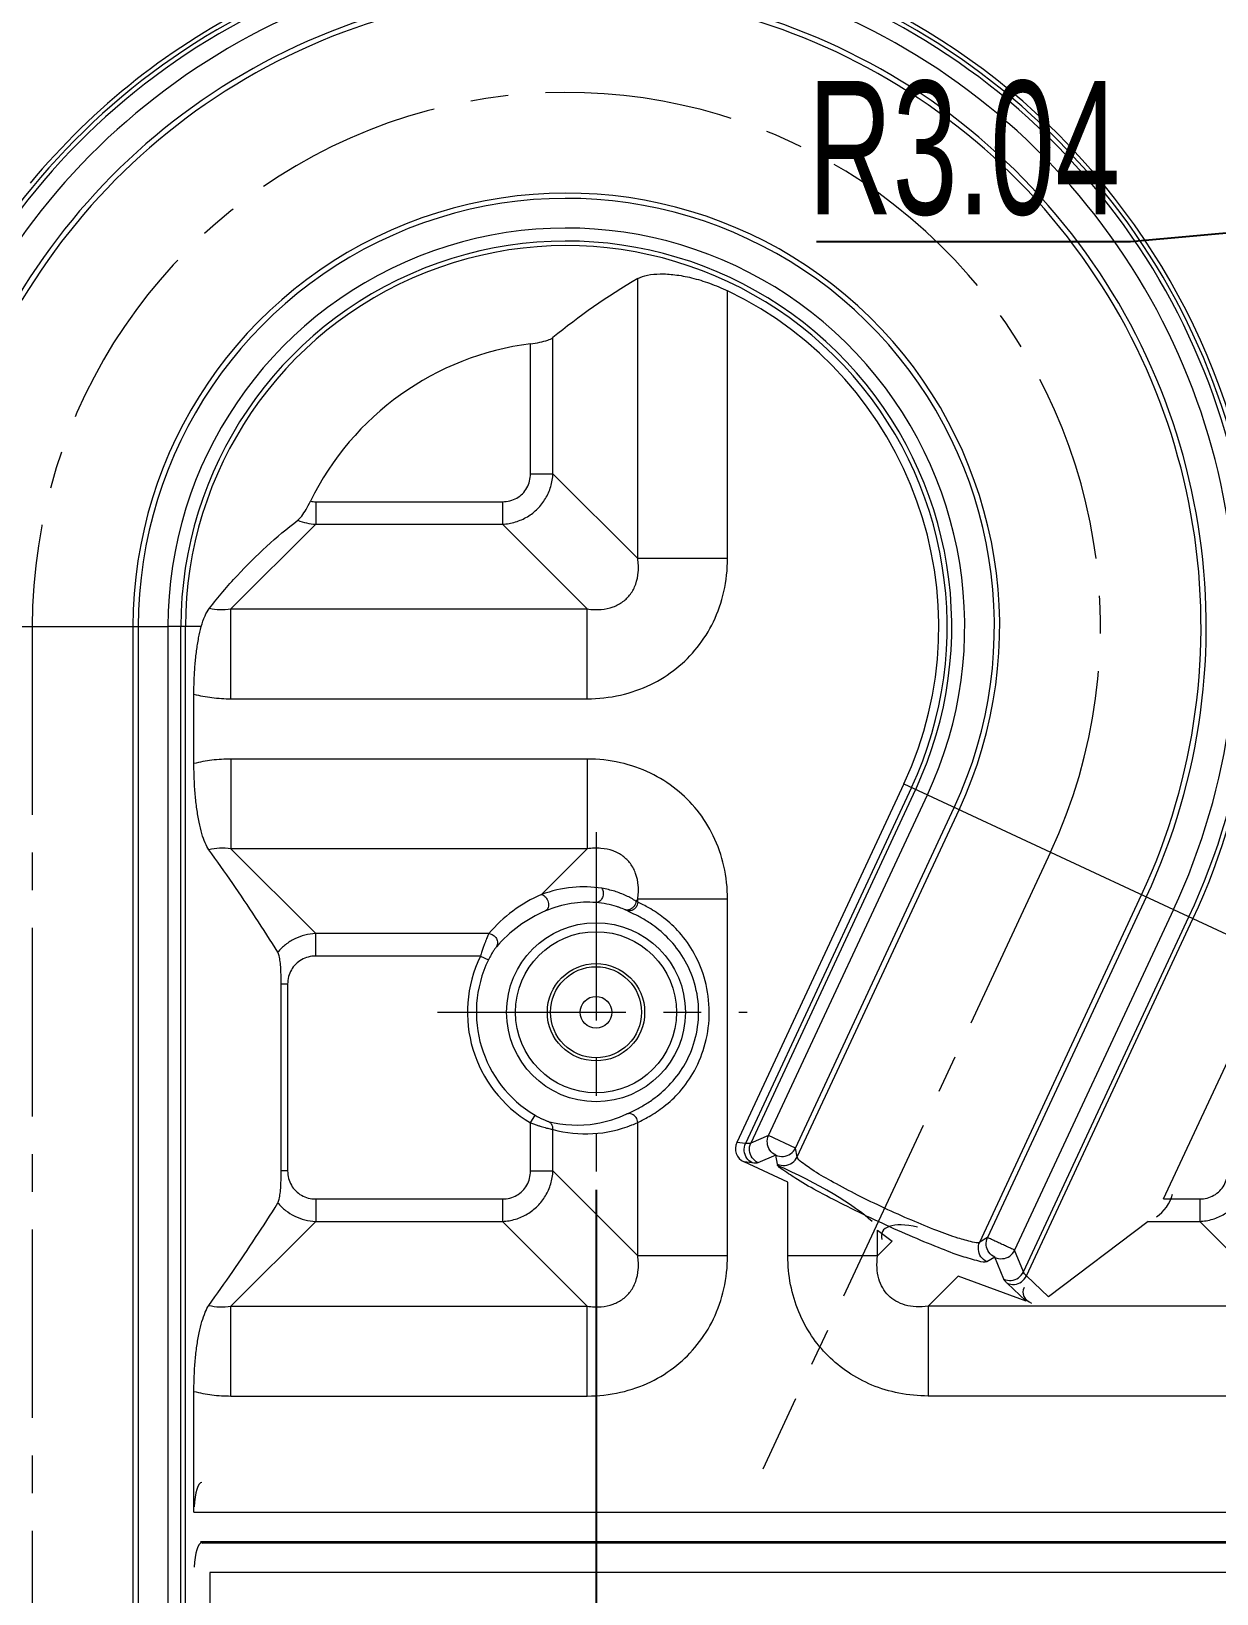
# Model space of a CAD drawing. Header units: millimetres. Extents: x 5536 to 6151, y 463 to 893.
# Drawn here: x 5685.6 to 5725.6, y 644.9 to 697.5 of the extents above; entities that cross this region are included whole.
import ezdxf

# ---------------------------------------------------------------- set-up
doc = ezdxf.new("R2010")
doc.units = ezdxf.units.MM
doc.header["$LTSCALE"] = 0.2
doc.linetypes.add('CENTER', pattern=[50.8, 31.75, -6.35, 6.35, -6.35])
doc.layers.get('0').update_dxf_attribs({"lineweight": 18})
doc.layers.add('poumianxian', color=2, linetype='Continuous', lineweight=18)
doc.layers.add('图层1', color=1, linetype='CENTER', lineweight=18)
doc.styles.add('標準', font='', dxfattribs={"width": 0.667})
doc.styles.get('標準').set_extended_font_data('pmingliu')
doc.dimstyles.new('11111111111', dxfattribs={"dimtxt": 4.5, "dimasz": 4.5, "dimexe": 1.25, "dimexo": 0.625, "dimtad": 1, "dimtoh": 1, "dimdsep": 46, "dimtxsty": '標準', "dimblk": '_CAXARROW', "dimcen": 0, "dimdle": 9, "dimclrd": 6, "dimclre": 6, "dimclrt": 2, "dimadec": 0, "dimazin": 0, "dimtfac": 0.707107, "dimtofl": 0, "dimtmove": 2, "dimatfit": 3, "dimfxl": 0, "dimfrac": 2, "dimtolj": 1, "dimarcsym": 0})
doc.dimstyles.new('222222', dxfattribs={"dimtxt": 4.5, "dimasz": 4.5, "dimexe": 1.25, "dimexo": 0.625, "dimtad": 1, "dimdsep": 46, "dimtxsty": '標準', "dimblk": '_CAXARROW', "dimcen": 0, "dimdle": 9, "dimclrd": 6, "dimclre": 6, "dimclrt": 2, "dimadec": 0, "dimazin": 0, "dimtfac": 0.707107, "dimtofl": 0, "dimtmove": 2, "dimatfit": 3, "dimfxl": 0, "dimfrac": 2, "dimtolj": 1, "dimarcsym": 0})
doc.dimstyles.new('ISO-25', dxfattribs={"dimtxt": 2.5, "dimasz": 2.5, "dimexe": 1.25, "dimexo": 0.625, "dimtad": 1, "dimdsep": 46, "dimtxsty": 'Standard', "dimblk": '_CAXARROW', "dimcen": 0, "dimdle": 5, "dimclrd": 4, "dimclre": 4, "dimclrt": 3, "dimadec": 0, "dimazin": 0, "dimtfac": 0.707107, "dimtofl": 0, "dimtmove": 2, "dimatfit": 3, "dimfxl": 0, "dimfrac": 2, "dimarcsym": 0})

# ---------------------------------------------------------------- blocks, each defined once
blk = doc.blocks.new('*X4')
at = {"layer": 'poumianxian'}
blk.add_hatch(color=6, dxfattribs=at).paths.add_polyline_path([(5815.182, 723.919), (5816.22, 722.836), (5812.452, 720.263)], flags=0)
at = {"layer": 'poumianxian', "color": 6, "lineweight": -2}
blk.add_line((5838.466, 745.204), (5815.701, 723.377), dxfattribs=at)
at = {"layer": 'poumianxian', "insert": (5828.219, 739.866), "char_height": 4.5, "width": 64.97647, "attachment_point": 5, "rotation": 43.7937, "style": '標準'}
blk.add_mtext('\\T1.004;%%C201.68%%P0.5', dxfattribs=at)
blk = doc.blocks.new('_CAXARROW')
blk.add_hatch(color=0).paths.add_polyline_path([(0, 0), (-1, 0.125), (-1, -0.125)], flags=0)
blk = doc.blocks.new('*X14')
at = {"layer": 'poumianxian'}
blk.add_hatch(color=6, dxfattribs=at).paths.add_polyline_path([(5732.083, 692.063), (5732.219, 690.569), (5736.633, 691.725)], flags=0)
at = {"layer": 'poumianxian', "color": 6, "lineweight": -2}
for p, q in [((5722.68, 690.451), (5732.151, 691.316)), ((5712.095, 690.451), (5722.68, 690.451))]:
    blk.add_line(p, q, dxfattribs=at)
at = {"layer": 'poumianxian', "color": 2, "insert": (5717.075, 693.581), "char_height": 4.5, "width": 29.87693, "attachment_point": 5, "style": '標準'}
blk.add_mtext('\\T1.004;R3.04', dxfattribs=at)
blk = doc.blocks.new('*X15')
at = {"layer": 'poumianxian'}
for points in [[(5623.453, 727.501), (5624.953, 727.501), (5624.203, 732.001)], [(5623.453, 648.974), (5624.953, 648.974), (5624.203, 644.474)]]:
    blk.add_hatch(color=6, dxfattribs=at).paths.add_polyline_path(points, flags=0)
at = {"layer": 'poumianxian', "color": 6, "lineweight": -2}
for p, q in [((5705.44, 732.001), (5622.953, 732.001)), ((5624.203, 727.501), (5624.203, 648.974)), ((5687.634, 644.474), (5622.953, 644.474))]:
    blk.add_line(p, q, dxfattribs=at)
at = {"layer": 'poumianxian', "color": 2, "insert": (5620.965, 684.808), "char_height": 4.5, "width": 49.28163, "attachment_point": 5, "rotation": 90, "style": '標準'}
blk.add_mtext('\\T1.004;87.53%%P0.3', dxfattribs=at)
blk = doc.blocks.new('*X18')
at = {"layer": 'poumianxian'}
for points in [[(5633.571, 723.996), (5635.071, 723.996), (5634.321, 728.496)], [(5633.571, 648.974), (5635.071, 648.974), (5634.321, 644.474)]]:
    blk.add_hatch(color=6, dxfattribs=at).paths.add_polyline_path(points, flags=0)
at = {"layer": 'poumianxian', "color": 6, "lineweight": -2}
for p, q in [((5709.031, 728.496), (5633.071, 728.496)), ((5634.321, 723.996), (5634.321, 648.974)), ((5693.458, 644.474), (5633.071, 644.474))]:
    blk.add_line(p, q, dxfattribs=at)
at = {"layer": 'poumianxian', "color": 2, "insert": (5631.191, 685.597), "char_height": 4.5, "width": 27.30164, "attachment_point": 5, "rotation": 90, "style": '標準'}
blk.add_mtext('\\T1.004;84.02', dxfattribs=at)
blk = doc.blocks.new('*X70')
at = {"layer": 'poumianxian'}
for points in [[(5709.161, 514.546), (5709.161, 513.046), (5704.661, 513.796)], [(5770.161, 514.546), (5770.161, 513.046), (5774.661, 513.796)]]:
    blk.add_hatch(color=6, dxfattribs=at).paths.add_polyline_path(points, flags=0)
at = {"layer": 'poumianxian', "color": 6, "lineweight": -2}
for p, q in [((5704.661, 658.486), (5704.661, 512.546)), ((5774.661, 658.486), (5774.661, 512.546)), ((5709.161, 513.796), (5770.161, 513.796))]:
    blk.add_line(p, q, dxfattribs=at)
at = {"layer": 'poumianxian', "color": 2, "insert": (5739.661, 517.034), "char_height": 4.5, "width": 34.019, "attachment_point": 5, "style": '標準'}
blk.add_mtext('\\T1.004;70%%P0.3', dxfattribs=at)
blk = doc.blocks.new('*X78')
at = {"layer": 'poumianxian'}
blk.add_hatch(color=6, dxfattribs=at).paths.add_polyline_path([(5827.51, 710.522), (5828.348, 709.277), (5824.196, 707.386)], flags=0)
at = {"layer": 'poumianxian', "color": 6, "lineweight": -2}
blk.add_line((5850.063, 724.801), (5827.929, 709.899), dxfattribs=at)
at = {"layer": 'poumianxian', "color": 2, "insert": (5839.054, 721.293), "char_height": 4.5, "width": 64.97647, "attachment_point": 5, "rotation": 33.95, "style": '標準'}
blk.add_mtext('\\T1.004;%%C203.82%%P0.5', dxfattribs=at)

msp = doc.modelspace()

# ---------------------------------------------------------------- linework, layer by layer
for p, q in [((5706.069, 679.768), (5706.069, 689.203)), ((5709.094, 679.768), (5709.094, 688.788)), ((5702.454, 682.626), (5702.454, 687.002)), ((5703.21, 682.626), (5703.21, 687.212)), ((5702.454, 682.626), (5703.21, 682.626)), ((5703.21, 682.626), (5706.069, 679.768)), ((5695.213, 681.681), (5695.213, 680.924)), ((5695.213, 681.681), (5701.508, 681.681)), ((5701.508, 681.681), (5701.508, 680.924)), ((5695.213, 680.924), (5692.355, 678.066)), ((5695.213, 680.924), (5701.508, 680.924)), ((5701.508, 680.924), (5704.367, 678.066)), ((5709.094, 679.768), (5706.069, 679.768)), ((5692.355, 675.04), (5692.355, 678.066)), ((5692.355, 678.066), (5704.367, 678.066)), ((5704.367, 675.04), (5704.367, 678.066)), ((5681.083, 677.474), (5690.232, 677.474)), ((5689.054, 677.474), (5689.054, 633.474)), ((5689.231, 677.474), (5689.231, 633.474)), ((5690.232, 677.474), (5690.232, 633.474)), ((5691.356, 677.474), (5690.232, 677.474)), ((5690.669, 633.474), (5690.669, 677.474)), ((5690.824, 633.474), (5690.824, 677.474)), ((5691.109, 672.853), (5691.109, 675.195)), ((5692.355, 675.04), (5704.367, 675.04)), ((5692.355, 673.007), (5692.355, 669.982)), ((5704.367, 673.007), (5692.355, 673.007)), ((5704.367, 673.007), (5704.367, 669.982)), ((5715.036, 672.169), (5709.403, 660.088)), ((5715.295, 672.049), (5709.701, 660.052)), ((5715.435, 671.983), (5709.878, 660.065)), ((5715.036, 672.169), (5715.831, 671.798)), ((5710.479, 660.321), (5715.831, 671.798)), ((5715.831, 671.798), (5724.123, 667.932)), ((5711.386, 659.898), (5716.738, 671.376)), ((5711.442, 659.598), (5716.899, 671.301)), ((5695.213, 667.123), (5692.355, 669.982)), ((5704.367, 669.982), (5692.355, 669.982)), ((5702.825, 668.44), (5704.367, 669.982)), ((5717.593, 656.729), (5723.05, 668.432)), ((5723.21, 668.358), (5717.858, 656.88)), ((5705.805, 667.85), (5705.698, 667.901)), ((5706.005, 668.216), (5706.069, 668.28)), ((5706.069, 668.187), (5706.069, 668.28)), ((5709.094, 668.28), (5706.069, 668.28)), ((5709.094, 656.268), (5709.094, 668.28)), ((5724.123, 667.932), (5718.771, 656.454)), ((5724.123, 667.932), (5727.1, 666.544)), ((5719.067, 655.722), (5724.646, 667.688)), ((5719.168, 655.587), (5724.781, 667.625)), ((5695.213, 666.367), (5695.213, 667.123)), ((5701.052, 667.123), (5695.213, 667.123)), ((5700.763, 666.367), (5695.213, 666.367)), ((5700.763, 666.367), (5701.033, 666.236)), ((5694.048, 659.126), (5694.048, 665.421)), ((5694.268, 665.421), (5694.048, 665.421)), ((5694.268, 665.421), (5694.268, 659.126)), ((5723.789, 658.181), (5725.954, 662.823)), ((5702.454, 660.745), (5702.606, 661.003)), ((5705.698, 661.047), (5705.809, 661.1)), ((5702.454, 659.126), (5702.454, 660.745)), ((5703.21, 659.126), (5703.21, 660.522)), ((5706.069, 656.268), (5706.069, 660.76)), ((5709.701, 660.052), (5709.403, 660.088)), ((5710.479, 660.321), (5709.878, 660.065)), ((5711.386, 659.898), (5710.479, 660.321)), ((5711.442, 659.598), (5711.386, 659.898)), ((5711.127, 658.743), (5709.654, 659.43)), ((5709.928, 659.396), (5709.654, 659.43)), ((5710.723, 659.66), (5710.119, 659.403)), ((5710.779, 659.357), (5710.723, 659.66)), ((5694.268, 659.126), (5694.048, 659.126)), ((5702.454, 659.126), (5703.21, 659.126)), ((5703.21, 659.126), (5706.069, 656.268)), ((5711.127, 656.268), (5711.127, 658.743)), ((5695.213, 658.181), (5695.213, 657.424)), ((5695.213, 658.181), (5701.508, 658.181)), ((5701.508, 658.181), (5701.508, 657.424)), ((5723.789, 658.181), (5725.008, 658.181)), ((5725.008, 658.181), (5725.008, 657.424)), ((5695.213, 657.424), (5692.355, 654.566)), ((5695.213, 657.424), (5701.508, 657.424)), ((5701.508, 657.424), (5704.367, 654.566)), ((5723.276, 657.424), (5719.915, 654.888)), ((5723.276, 657.424), (5725.008, 657.424)), ((5725.008, 657.424), (5727.867, 654.566)), ((5714.153, 656.268), (5714.153, 657.124)), ((5714.153, 657.124), (5714.643, 656.758)), ((5714.643, 656.758), (5714.153, 656.268)), ((5717.858, 656.88), (5717.593, 656.729)), ((5709.094, 656.268), (5706.069, 656.268)), ((5714.153, 656.268), (5711.127, 656.268)), ((5718.105, 656.218), (5717.834, 656.067)), ((5718.405, 655.481), (5718.105, 656.218)), ((5719.067, 655.722), (5718.771, 656.454)), ((5716.865, 655.576), (5715.855, 654.566)), ((5719.161, 654.74), (5716.865, 655.576)), ((5719.161, 654.74), (5718.519, 655.34)), ((5719.915, 654.888), (5719.168, 655.587)), ((5692.355, 651.54), (5692.355, 654.566)), ((5692.355, 654.566), (5704.367, 654.566)), ((5704.367, 651.54), (5704.367, 654.566)), ((5715.855, 654.566), (5715.855, 651.54)), ((5727.867, 654.566), (5715.855, 654.566)), ((5691.109, 647.626), (5691.109, 651.695)), ((5692.355, 651.54), (5704.367, 651.54)), ((5727.867, 651.54), (5715.855, 651.54)), ((5691.109, 647.626), (5737.493, 647.626)), ((5691.33, 646.641), (5691.423, 646.58)), ((5691.33, 646.641), (5736.508, 646.641)), ((5736.569, 646.58), (5691.423, 646.58)), ((5691.645, 645.595), (5691.645, 643.352)), ((5736.569, 645.595), (5691.645, 645.595))]:
    msp.add_line(p, q)
for radius in [3.015, 2.715, 1.64, 1.534, 0.534]:
    msp.add_circle((5704.661, 664.474), radius)
for centre, radius, start, end in [((5739.661, 650.474), 101.908, 118.44247, 254.63694), ((5739.661, 650.474), 101.608, 118.44247, 254.63694), ((5739.661, 650.474), 100.842, 118.67849, 254.51733), ((5739.661, 650.474), 100.543, 118.67849, 254.51733), ((5739.661, 644.474), 84.082, 92.17418, 177.24672), ((5739.661, 644.474), 83.097, 92.17418, 177.24672), ((5739.661, 644.474), 86.384, 118.2092, 178.86897), ((5739.661, 644.474), 85.399, 117.35279, 178.86905), ((5703.661, 677.474), 23.304, 335, 180), ((5703.661, 677.474), 23.155, 335, 180), ((5703.661, 677.474), 23.448, 349.0194, 78.7712), ((5703.661, 677.474), 22.578, 335, 180), ((5703.661, 677.474), 21.57, 335, 180), ((5703.661, 677.474), 21.393, 335, 180), ((5703.661, 677.474), 23.448, 116.0489, 140.3969), ((5703.661, 677.474), 14.607, 335, 180), ((5703.661, 677.474), 14.429, 335, 180), ((5703.661, 677.474), 13.429, 335, 180), ((5703.661, 677.474), 12.992, 335, 180), ((5703.661, 677.474), 12.837, 335, 180), ((5703.661, 677.474), 12.552, 335, 64.3483), ((5703.661, 677.474), 9.604, 97.2204, 153.9166), ((5695.213, 682.707), 1.026, 259.9657, 270.0032), ((5695.292, 682.718), 1.796, 247.748, 267.4808), ((5704.683, 664.086), 4.734, 113.1118, 140.0951), ((5704.683, 663.797), 4.439, 112.8513, 139.5907), ((5704.623, 665.69), 2.458, 65.5714, 70.2102), ((5704.026, 664.385), 3.893, 64.5611, 65.5121), ((5704.545, 664.899), 3.624, 65.1403, 66.2458), ((5704.073, 663.888), 4.319, 57.4404, 60.0785), ((5704.661, 664.474), 4.333, 154.0933, 239.3765), ((5704.661, 664.474), 4.033, 154.0959, 239.3765), ((5704.032, 664.551), 3.88, 279.3271, 295.4332), ((5704.03, 664.562), 3.892, 255.3711, 279.333), ((5704.315, 664.561), 4.186, 254.7517, 291.8338), ((5704.325, 664.535), 4.159, 291.8367, 294.7941)]:
    msp.add_arc(centre, radius, start, end)
for centre, major_axis, ratio, start_param, end_param in [((5723.586, 677.474), (25.605, 0), 0.62804, 2.324218, 2.491096), ((5709.877, 659.88), (-0.516, 0.063), 0.962495, 5.978692, 7.526929), ((5711.127, 658.434), (-3.134, 1.524), 0.18617, 3.677338, 4.916521), ((5723.552, 658.181), (0.442, 0.676), 0.530679, 4.038266, 5.27745), ((5715.923, 656.336), (-1.619, 0.725), 0.398866, 5.149814, 6.614416), ((5719.539, 655.034), (0.487, -0.037), 0.817313, 2.811066, 4.359303), ((5691.377, 647.626), (0, 1), 0.267949, 0, 1.396263), ((5691.377, 645.595), (0, -1), 0.267949, 3.141593, 4.537856)]:
    msp.add_ellipse(centre, major_axis=major_axis, ratio=ratio, start_param=start_param, end_param=end_param)
for points, knots in [([(5706.069, 689.203), (5706.169, 689.261), (5706.421, 689.336), (5706.843, 689.37), (5707.343, 689.338), (5707.904, 689.233), (5708.501, 689.051), (5708.898, 688.883), (5709.094, 688.788)], [0, 0, 0, 0, 9518.274993, 21110.942629, 34684.275821, 50443.594976, 67861.625931, 85753.083643, 85753.083643, 85753.083643, 85753.083643]), ([(5702.454, 687.002), (5702.56, 687.015), (5702.758, 687.047), (5703.012, 687.112), (5703.161, 687.172), (5703.21, 687.212)], [0, 0, 0, 0, 19174.975236, 35656.968261, 46990.106042, 46990.106042, 46990.106042, 46990.106042]), ([(5701.508, 681.681), (5701.593, 681.681), (5701.761, 681.701), (5701.993, 681.795), (5702.19, 681.944), (5702.34, 682.141), (5702.433, 682.374), (5702.454, 682.542), (5702.454, 682.626)], [0, 0, 0, 0, 14659.719343, 28877.905544, 42855.890484, 56848.756329, 71082.451094, 85723.855287, 85723.855287, 85723.855287, 85723.855287]), ([(5701.508, 680.924), (5701.656, 680.931), (5701.95, 680.981), (5702.356, 681.16), (5702.704, 681.431), (5702.975, 681.779), (5703.154, 682.185), (5703.203, 682.479), (5703.21, 682.626)], [0, 0, 0, 0, 14440.359655, 28705.700254, 42872.420909, 57037.230096, 71301.636735, 85730.508797, 85730.508797, 85730.508797, 85730.508797]), ([(5694.612, 681.056), (5694.663, 681.095), (5694.761, 681.215), (5694.898, 681.431), (5694.989, 681.603), (5695.035, 681.697)], [0, 0, 0, 0, 11587.984431, 27869.646687, 46939.212166, 46939.212166, 46939.212166, 46939.212166]), ([(5691.634, 678.091), (5691.93, 678.468), (5692.542, 679.192), (5693.538, 680.184), (5694.249, 680.778), (5694.612, 681.056)], [0, 0, 0, 0, 16015.785245, 31629.032746, 46922.148125, 46922.148125, 46922.148125, 46922.148125]), ([(5704.367, 675.04), (5704.742, 675.04), (5705.48, 675.12), (5706.506, 675.476), (5707.387, 676.031), (5708.109, 676.754), (5708.661, 677.635), (5709.015, 678.658), (5709.094, 679.393), (5709.094, 679.768)], [0, 0, 0, 0, 15010.155307, 29374.316561, 43018.423473, 56284.502777, 69889.203294, 84217.310754, 99171.613568, 99171.613568, 99171.613568, 99171.613568]), ([(5704.367, 678.066), (5704.52, 678.043), (5704.816, 678.03), (5705.231, 678.114), (5705.576, 678.295), (5705.841, 678.561), (5706.021, 678.905), (5706.105, 679.32), (5706.091, 679.615), (5706.069, 679.768)], [0, 0, 0, 0, 16043.889174, 30437.742638, 43433.046964, 55821.147923, 68779.164821, 83144.485245, 99143.435907, 99143.435907, 99143.435907, 99143.435907]), ([(5691.356, 677.474), (5691.39, 677.596), (5691.462, 677.812), (5691.573, 678.013), (5691.634, 678.091)], [0, 0, 0, 0, 18836.82825, 33605.312423, 33605.312423, 33605.312423, 33605.312423]), ([(5691.634, 678.091), (5691.746, 678.063), (5691.988, 678.032), (5692.23, 678.048), (5692.355, 678.066)], [0, 0, 0, 0, 16065.58899, 33607.613403, 33607.613403, 33607.613403, 33607.613403]), ([(5691.109, 675.195), (5691.109, 675.363), (5691.115, 675.695), (5691.145, 676.183), (5691.194, 676.647), (5691.261, 677.076), (5691.322, 677.347), (5691.356, 677.474)], [0, 0, 0, 0, 15981.861992, 31615.947723, 46533.567209, 60413.42064, 72910.83695, 72910.83695, 72910.83695, 72910.83695]), ([(5691.109, 675.195), (5691.309, 675.144), (5691.722, 675.066), (5692.141, 675.04), (5692.355, 675.04)], [0, 0, 0, 0, 16513.305201, 33612.80894, 33612.80894, 33612.80894, 33612.80894]), ([(5692.355, 673.007), (5692.141, 673.007), (5691.722, 672.982), (5691.308, 672.904), (5691.109, 672.853)], [0, 0, 0, 0, 17108.004972, 33618.106365, 33618.106365, 33618.106365, 33618.106365]), ([(5691.617, 669.952), (5691.567, 670.023), (5691.475, 670.2), (5691.367, 670.513), (5691.275, 670.897), (5691.202, 671.337), (5691.148, 671.82), (5691.116, 672.329), (5691.109, 672.677), (5691.109, 672.853)], [0, 0, 0, 0, 8647.033269, 19729.390895, 32991.7644, 47997.78617, 64268.467421, 81392.932232, 98941.250329, 98941.250329, 98941.250329, 98941.250329]), ([(5709.094, 668.28), (5709.094, 668.655), (5709.015, 669.393), (5708.658, 670.419), (5708.104, 671.3), (5707.38, 672.022), (5706.499, 672.574), (5705.477, 672.928), (5704.741, 673.007), (5704.367, 673.007)], [0, 0, 0, 0, 15018.120942, 29389.905011, 43041.252618, 56314.372004, 69926.292303, 84262.003446, 99224.242254, 99224.242254, 99224.242254, 99224.242254]), ([(5692.355, 669.982), (5692.227, 670), (5691.978, 670.016), (5691.731, 669.982), (5691.617, 669.952)], [0, 0, 0, 0, 17574.319485, 33627.920745, 33627.920745, 33627.920745, 33627.920745]), ([(5693.936, 666.501), (5693.693, 666.895), (5693.195, 667.672), (5692.419, 668.82), (5691.887, 669.576), (5691.617, 669.952)], [0, 0, 0, 0, 15649.790433, 31266.072294, 46957.307666, 46957.307666, 46957.307666, 46957.307666]), ([(5706.069, 668.28), (5706.091, 668.433), (5706.105, 668.729), (5706.02, 669.144), (5705.839, 669.489), (5705.573, 669.754), (5705.229, 669.934), (5704.815, 670.018), (5704.519, 670.004), (5704.367, 669.982)], [0, 0, 0, 0, 16055.124725, 30459.058225, 43463.463173, 55860.239534, 68827.330948, 83202.711422, 99212.866171, 99212.866171, 99212.866171, 99212.866171]), ([(5704.862, 668.651), (5704.534, 668.706), (5703.837, 668.726), (5703.158, 668.566), (5702.825, 668.44)], [0, 0, 0, 0, 16261.598689, 33703.420933, 33703.420933, 33703.420933, 33703.420933]), ([(5702.825, 668.44), (5702.879, 668.426), (5702.983, 668.353), (5703.065, 668.19), (5703.071, 668.012), (5703.002, 667.912), (5702.959, 667.888)], [0, 0, 0, 0, 14761.244272, 31193.546307, 46696.333766, 59765.255794, 59765.255794, 59765.255794, 59765.255794]), ([(5704.861, 668.65), (5704.888, 668.605), (5704.917, 668.499), (5704.891, 668.34), (5704.802, 668.212), (5704.706, 668.173), (5704.661, 668.171)], [0, 0, 0, 0, 15480.91398, 31397.699533, 46327.167799, 59785.099562, 59785.099562, 59785.099562, 59785.099562]), ([(5706.005, 668.216), (5705.902, 668.286), (5705.67, 668.415), (5705.286, 668.561), (5705.006, 668.626), (5704.862, 668.651)], [0, 0, 0, 0, 14274.726407, 30235.389617, 47069.962347, 47069.962347, 47069.962347, 47069.962347]), ([(5704.661, 668.171), (5704.384, 668.194), (5703.799, 668.168), (5703.237, 668.005), (5702.959, 667.888)], [0, 0, 0, 0, 16140.440199, 33704.962866, 33704.962866, 33704.962866, 33704.962866]), ([(5705.455, 668.003), (5705.422, 668.015), (5705.28, 668.063), (5705.016, 668.129), (5704.782, 668.161), (5704.661, 668.171)], [0, 0, 0, 0, 6125.259704, 25998.163693, 47069.364179, 47069.364179, 47069.364179, 47069.364179]), ([(5706.005, 668.216), (5706.002, 668.157), (5705.962, 668.038), (5705.832, 667.934), (5705.734, 667.918), (5705.696, 667.92)], [0, 0, 0, 0, 17921.459301, 35579.999625, 47075.510527, 47075.510527, 47075.510527, 47075.510527]), ([(5706.069, 668.187), (5706.066, 668.127), (5706.024, 668.008), (5705.878, 667.892), (5705.753, 667.885), (5705.698, 667.901)], [0, 0, 0, 0, 16044.325503, 31858.952394, 47076.045474, 47076.045474, 47076.045474, 47076.045474]), ([(5706.228, 667.632), (5706.176, 667.662), (5706.037, 667.738), (5705.894, 667.807), (5705.805, 667.85)], [0, 0, 0, 0, 12729.81783, 33721.59302, 33721.59302, 33721.59302, 33721.59302]), ([(5706.069, 660.76), (5706.196, 660.824), (5706.503, 660.979), (5706.994, 661.305), (5707.531, 661.81), (5708.03, 662.524), (5708.392, 663.44), (5708.524, 664.483), (5708.388, 665.524), (5708.023, 666.436), (5707.522, 667.147), (5706.985, 667.649), (5706.497, 667.972), (5706.193, 668.124), (5706.069, 668.187)], [0, 0, 0, 0, 7522.814348, 18070.921898, 30928.634969, 46120.755169, 63593.675906, 82251.434752, 100884.035716, 118310.821026, 133463.266208, 146283.442122, 156824.998133, 164174.448395, 164174.448395, 164174.448395, 164174.448395]), ([(5706.406, 661.424), (5706.466, 661.462), (5706.72, 661.634), (5707.163, 662.016), (5707.666, 662.673), (5708.033, 663.517), (5708.167, 664.482), (5708.029, 665.446), (5707.659, 666.287), (5707.155, 666.94), (5706.711, 667.32), (5706.457, 667.491), (5706.398, 667.529)], [0, 0, 0, 0, 4010.179786, 17434.896345, 33010.306755, 50584.760331, 69108.96281, 87613.849488, 105150.53086, 120690.730006, 134078.684572, 138090.470173, 138090.470173, 138090.470173, 138090.470173]), ([(5695.213, 667.123), (5695.09, 667.118), (5694.846, 667.081), (5694.5, 666.955), (5694.19, 666.761), (5694.014, 666.593), (5693.936, 666.501)], [0, 0, 0, 0, 15105.642422, 30051.125563, 44886.445939, 59676.860194, 59676.860194, 59676.860194, 59676.860194]), ([(5701.052, 667.123), (5701.045, 667.11), (5701.029, 667.078), (5701.004, 667.023), (5700.973, 666.954), (5700.939, 666.869), (5700.899, 666.769), (5700.856, 666.652), (5700.81, 666.516), (5700.779, 666.419), (5700.763, 666.367)], [0, 0, 0, 0, 6250.584969, 14632.98265, 25094.383954, 37636.400417, 52406.816614, 69625.750161, 89454.949789, 111863.784864, 111863.784864, 111863.784864, 111863.784864]), ([(5701.052, 667.123), (5701.103, 667.118), (5701.204, 667.082), (5701.313, 666.967), (5701.355, 666.816), (5701.328, 666.716), (5701.302, 666.675)], [0, 0, 0, 0, 15212.006636, 30589.590345, 45500.02832, 59751.894466, 59751.894466, 59751.894466, 59751.894466]), ([(5694.048, 665.421), (5694.048, 665.508), (5694.047, 665.682), (5694.039, 665.936), (5694.021, 666.168), (5693.991, 666.356), (5693.959, 666.463), (5693.936, 666.501)], [0, 0, 0, 0, 17501.636748, 34887.328621, 50929.791411, 64047.821424, 73004.255033, 73004.255033, 73004.255033, 73004.255033]), ([(5695.213, 666.367), (5695.129, 666.367), (5694.961, 666.346), (5694.728, 666.253), (5694.531, 666.103), (5694.382, 665.906), (5694.288, 665.674), (5694.268, 665.506), (5694.268, 665.421)], [0, 0, 0, 0, 14657.19643, 28872.935704, 42848.515055, 56838.972755, 71070.217925, 85709.10235, 85709.10235, 85709.10235, 85709.10235]), ([(5701.302, 666.675), (5701.296, 666.667), (5701.281, 666.649), (5701.257, 666.617), (5701.229, 666.577), (5701.196, 666.528), (5701.16, 666.47), (5701.12, 666.402), (5701.076, 666.323), (5701.047, 666.266), (5701.033, 666.236)], [0, 0, 0, 0, 6537.103977, 15184.270529, 25863.500806, 38549.195123, 53357.844891, 70469.578643, 89997.302026, 111872.992403, 111872.992403, 111872.992403, 111872.992403]), ([(5702.606, 661.003), (5702.632, 660.988), (5702.68, 660.96), (5702.749, 660.923), (5702.811, 660.893), (5702.867, 660.866), (5702.919, 660.843), (5702.967, 660.824), (5703.009, 660.808), (5703.035, 660.8), (5703.047, 660.797)], [0, 0, 0, 0, 20408.840029, 38206.030134, 53844.859161, 67984.810749, 81066.152857, 93093.192487, 103657.240976, 111953.248012, 111953.248012, 111953.248012, 111953.248012]), ([(5706.069, 660.76), (5706.066, 660.82), (5706.024, 660.94), (5705.878, 661.055), (5705.753, 661.062), (5705.698, 661.047)], [0, 0, 0, 0, 16052.772526, 31874.692903, 47098.163128, 47098.163128, 47098.163128, 47098.163128]), ([(5705.809, 661.1), (5705.9, 661.143), (5706.104, 661.242), (5706.3, 661.356), (5706.406, 661.424)], [0, 0, 0, 0, 14946.615373, 33738.23834, 33738.23834, 33738.23834, 33738.23834]), ([(5702.454, 660.745), (5702.498, 660.729), (5702.581, 660.699), (5702.699, 660.66), (5702.805, 660.626), (5702.902, 660.598), (5702.991, 660.573), (5703.073, 660.552), (5703.146, 660.535), (5703.19, 660.526), (5703.21, 660.522)], [0, 0, 0, 0, 19967.696269, 37532.799794, 53081.527724, 67233.736119, 80410.265029, 92604.515494, 103394.103379, 111954.06687, 111954.06687, 111954.06687, 111954.06687]), ([(5703.21, 660.522), (5703.211, 660.561), (5703.199, 660.637), (5703.141, 660.736), (5703.08, 660.781), (5703.047, 660.797)], [0, 0, 0, 0, 16023.834276, 31709.425343, 47075.530269, 47075.530269, 47075.530269, 47075.530269]), ([(5709.928, 659.396), (5709.854, 659.433), (5709.722, 659.55), (5709.637, 659.799), (5709.667, 659.974), (5709.701, 660.052)], [0, 0, 0, 0, 15477.51021, 31246.537015, 47134.516211, 47134.516211, 47134.516211, 47134.516211]), ([(5709.878, 660.065), (5709.857, 660.055), (5709.796, 660.046), (5709.737, 660.049), (5709.701, 660.052)], [0, 0, 0, 0, 13540.900791, 33764.722655, 33764.722655, 33764.722655, 33764.722655]), ([(5710.119, 659.403), (5710.042, 659.44), (5709.904, 659.557), (5709.812, 659.809), (5709.842, 659.987), (5709.878, 660.065)], [0, 0, 0, 0, 15708.070148, 31437.748211, 47135.998083, 47135.998083, 47135.998083, 47135.998083]), ([(5710.721, 659.659), (5710.643, 659.695), (5710.505, 659.812), (5710.413, 660.064), (5710.444, 660.243), (5710.479, 660.321)], [0, 0, 0, 0, 15709.351907, 31440.490183, 47140.38365, 47140.38365, 47140.38365, 47140.38365]), ([(5710.723, 659.657), (5710.801, 659.621), (5710.98, 659.591), (5711.232, 659.682), (5711.349, 659.82), (5711.386, 659.898)], [0, 0, 0, 0, 15720.824787, 31450.130882, 47145.700707, 47145.700707, 47145.700707, 47145.700707]), ([(5710.119, 659.403), (5710.096, 659.393), (5710.03, 659.387), (5709.967, 659.392), (5709.928, 659.396)], [0, 0, 0, 0, 13391.207336, 33767.857687, 33767.857687, 33767.857687, 33767.857687]), ([(5710.779, 659.357), (5710.857, 659.321), (5711.035, 659.29), (5711.288, 659.382), (5711.405, 659.52), (5711.442, 659.598)], [0, 0, 0, 0, 15721.327972, 31451.105631, 47147.11195, 47147.11195, 47147.11195, 47147.11195]), ([(5717.834, 656.067), (5717.757, 656.023), (5717.447, 656.12), (5716.925, 656.255), (5716.135, 656.565), (5715.196, 656.954), (5714.172, 657.417), (5713.159, 657.903), (5712.257, 658.374), (5711.511, 658.779), (5711.071, 659.093), (5710.795, 659.269), (5710.779, 659.357)], [0, 0, 0, 0, 4712.031294, 15038.390737, 30155.334175, 48728.735336, 69118.195145, 89508.8461, 108101.460017, 123237.787024, 133591.599085, 138347.608578, 138347.608578, 138347.608578, 138347.608578]), ([(5717.593, 656.729), (5717.526, 656.686), (5717.248, 656.758), (5716.79, 656.871), (5716.096, 657.132), (5715.275, 657.467), (5714.382, 657.869), (5713.499, 658.295), (5712.715, 658.709), (5712.068, 659.072), (5711.686, 659.351), (5711.451, 659.518), (5711.442, 659.598)], [0, 0, 0, 0, 4807.697369, 15150.216881, 30251.784356, 48789.977027, 69134.54967, 89478.92467, 108032.495842, 123147.191941, 133509.506547, 138349.629606, 138349.629606, 138349.629606, 138349.629606]), ([(5693.936, 658.046), (5693.959, 658.084), (5693.991, 658.193), (5694.021, 658.381), (5694.039, 658.613), (5694.047, 658.866), (5694.048, 659.039), (5694.048, 659.126)], [0, 0, 0, 0, 9063.892785, 22232.425962, 38244.514208, 55600.52025, 73043.252034, 73043.252034, 73043.252034, 73043.252034]), ([(5694.268, 659.126), (5694.268, 659.042), (5694.288, 658.874), (5694.382, 658.641), (5694.531, 658.444), (5694.728, 658.295), (5694.961, 658.201), (5695.129, 658.181), (5695.213, 658.181)], [0, 0, 0, 0, 14665.158911, 28888.620847, 42871.792393, 56869.850371, 71108.82662, 85755.663585, 85755.663585, 85755.663585, 85755.663585]), ([(5701.508, 658.181), (5701.593, 658.181), (5701.761, 658.201), (5701.993, 658.295), (5702.19, 658.444), (5702.34, 658.641), (5702.433, 658.874), (5702.454, 659.042), (5702.454, 659.126)], [0, 0, 0, 0, 14685.833276, 28929.34689, 42932.231362, 56950.023247, 71209.073051, 85876.558551, 85876.558551, 85876.558551, 85876.558551]), ([(5701.508, 657.424), (5701.656, 657.431), (5701.95, 657.481), (5702.356, 657.66), (5702.704, 657.931), (5702.975, 658.279), (5703.154, 658.685), (5703.203, 658.979), (5703.21, 659.126)], [0, 0, 0, 0, 14466.086915, 28756.842957, 42948.803351, 57138.848871, 71428.669288, 85883.248144, 85883.248144, 85883.248144, 85883.248144]), ([(5725.008, 658.181), (5725.093, 658.181), (5725.261, 658.201), (5725.493, 658.295), (5725.69, 658.444), (5725.84, 658.641), (5725.933, 658.874), (5725.954, 659.042), (5725.954, 659.126)], [0, 0, 0, 0, 14749.391167, 29054.548384, 43118.035055, 57196.493658, 71517.254303, 86248.218287, 86248.218287, 86248.218287, 86248.218287]), ([(5725.008, 657.424), (5725.156, 657.431), (5725.45, 657.481), (5725.856, 657.66), (5726.204, 657.931), (5726.475, 658.279), (5726.654, 658.685), (5726.703, 658.979), (5726.71, 659.126)], [0, 0, 0, 0, 14528.689598, 28881.28957, 43134.666351, 57386.119971, 71737.78027, 86254.912007, 86254.912007, 86254.912007, 86254.912007]), ([(5691.617, 654.595), (5691.887, 654.972), (5692.419, 655.727), (5693.195, 656.876), (5693.693, 657.653), (5693.936, 658.046)], [0, 0, 0, 0, 15702.646566, 31330.92258, 46992.742414, 46992.742414, 46992.742414, 46992.742414]), ([(5693.936, 658.046), (5694.014, 657.954), (5694.19, 657.786), (5694.5, 657.593), (5694.846, 657.466), (5695.09, 657.43), (5695.213, 657.424)], [0, 0, 0, 0, 14803.927281, 29652.234665, 44609.588013, 59717.227582, 59717.227582, 59717.227582, 59717.227582]), ([(5717.834, 656.067), (5717.757, 656.104), (5717.618, 656.221), (5717.526, 656.473), (5717.557, 656.651), (5717.593, 656.729)], [0, 0, 0, 0, 15745.661245, 31496.99407, 47212.817857, 47212.817857, 47212.817857, 47212.817857]), ([(5718.1, 656.217), (5718.022, 656.254), (5717.884, 656.371), (5717.791, 656.623), (5717.822, 656.802), (5717.858, 656.88)], [0, 0, 0, 0, 15741.305156, 31493.597677, 47214.637498, 47214.637498, 47214.637498, 47214.637498]), ([(5718.771, 656.454), (5718.764, 656.457), (5718.743, 656.467), (5718.697, 656.489), (5718.622, 656.524), (5718.517, 656.573), (5718.383, 656.635), (5718.229, 656.707), (5718.073, 656.779), (5717.949, 656.838), (5717.88, 656.869), (5717.858, 656.88)], [0, 0, 0, 0, 2699.439013, 8842.125796, 19042.351784, 33636.273279, 52380.929819, 74309.138262, 97217.855177, 116542.311443, 125705.628426, 125705.628426, 125705.628426, 125705.628426]), ([(5704.367, 651.54), (5704.742, 651.54), (5705.48, 651.62), (5706.506, 651.976), (5707.387, 652.531), (5708.109, 653.254), (5708.661, 654.135), (5709.015, 655.158), (5709.094, 655.893), (5709.094, 656.268)], [0, 0, 0, 0, 15035.268185, 29423.46153, 43090.395841, 56378.670081, 70006.132066, 84358.211298, 99337.533545, 99337.533545, 99337.533545, 99337.533545]), ([(5704.367, 654.566), (5704.52, 654.543), (5704.816, 654.53), (5705.231, 654.614), (5705.576, 654.795), (5705.841, 655.061), (5706.021, 655.405), (5706.105, 655.82), (5706.091, 656.115), (5706.069, 656.268)], [0, 0, 0, 0, 16070.71274, 30488.631097, 43505.6621, 55914.474561, 68894.155796, 83283.493409, 99309.192505, 99309.192505, 99309.192505, 99309.192505]), ([(5715.855, 651.54), (5715.526, 651.54), (5714.878, 651.601), (5713.963, 651.876), (5713.152, 652.309), (5712.462, 652.876), (5711.895, 653.566), (5711.463, 654.377), (5711.188, 655.292), (5711.127, 655.939), (5711.127, 656.268)], [0, 0, 0, 0, 14856.615574, 29194.07459, 42926.506943, 56122.727912, 69306.116988, 83028.783635, 97366.428557, 112210.084531, 112210.084531, 112210.084531, 112210.084531]), ([(5715.855, 654.566), (5715.72, 654.546), (5715.458, 654.531), (5715.087, 654.589), (5714.767, 654.721), (5714.507, 654.92), (5714.308, 655.18), (5714.176, 655.5), (5714.118, 655.871), (5714.133, 656.133), (5714.153, 656.268)], [0, 0, 0, 0, 15968.073683, 30518.039119, 43770.362255, 56138.97288, 68494.446436, 81735.371341, 96285.023137, 112242.511717, 112242.511717, 112242.511717, 112242.511717]), ([(5718.109, 656.213), (5718.187, 656.177), (5718.365, 656.147), (5718.617, 656.239), (5718.734, 656.377), (5718.771, 656.454)], [0, 0, 0, 0, 15725.613031, 31486.652252, 47220.026303, 47220.026303, 47220.026303, 47220.026303]), ([(5718.405, 655.481), (5718.483, 655.445), (5718.661, 655.415), (5718.913, 655.507), (5719.03, 655.644), (5719.067, 655.722)], [0, 0, 0, 0, 15727.249689, 31489.904273, 47224.852233, 47224.852233, 47224.852233, 47224.852233]), ([(5719.168, 655.587), (5719.144, 655.61), (5719.106, 655.652), (5719.074, 655.7), (5719.067, 655.722)], [0, 0, 0, 0, 19929.9703, 33833.786086, 33833.786086, 33833.786086, 33833.786086]), ([(5718.519, 655.34), (5718.493, 655.364), (5718.45, 655.407), (5718.414, 655.458), (5718.405, 655.481)], [0, 0, 0, 0, 20054.039736, 33830.320984, 33830.320984, 33830.320984, 33830.320984]), ([(5718.519, 655.34), (5718.595, 655.306), (5718.77, 655.281), (5719.015, 655.375), (5719.13, 655.511), (5719.168, 655.587)], [0, 0, 0, 0, 15507.722999, 31307.419542, 47226.22884, 47226.22884, 47226.22884, 47226.22884]), ([(5691.109, 651.694), (5691.109, 651.871), (5691.116, 652.219), (5691.149, 652.73), (5691.202, 653.213), (5691.276, 653.653), (5691.368, 654.036), (5691.475, 654.348), (5691.567, 654.525), (5691.617, 654.595)], [0, 0, 0, 0, 17619.596194, 34802.671555, 51108.734386, 66117.537184, 79360.33514, 90421.15499, 99061.596826, 99061.596826, 99061.596826, 99061.596826]), ([(5691.617, 654.595), (5691.731, 654.566), (5691.979, 654.532), (5692.227, 654.547), (5692.355, 654.566)], [0, 0, 0, 0, 16076.315728, 33667.443933, 33667.443933, 33667.443933, 33667.443933]), ([(5691.109, 651.695), (5691.309, 651.644), (5691.722, 651.566), (5692.141, 651.54), (5692.355, 651.54)], [0, 0, 0, 0, 16542.770672, 33672.785864, 33672.785864, 33672.785864, 33672.785864])]:
    msp.add_open_spline(points, degree=3, knots=knots)
msp.add_open_spline([(5705.696, 667.92), (5705.677, 667.92), (5705.658, 667.923), (5705.64, 667.928)], degree=3)
at = {"layer": '图层1'}
for p, q in [((5685.657, 677.474), (5685.657, 633.474)), ((5704.661, 670.545), (5704.661, 659.111)), ((5719.977, 669.865), (5710.282, 649.074)), ((5699.319, 664.474), (5709.755, 664.474))]:
    msp.add_line(p, q, dxfattribs=at)
msp.add_arc((5703.661, 677.474), 18.003, 335, 180, dxfattribs=at)

# ---------------------------------------------------------------- dimensions: what is measured, and where the dimension line sits
at = {"layer": 'poumianxian'}
for p1, p2, text, dimstyle, override, picture, middle in [((5666.869, 580.684), (5812.452, 720.263), '%%C201.68%%P0.5', 'ISO-25', {"dimtxt": 4.5, "dimasz": 4.5, "dimpost": '%%C<>', "dimtxsty": '標準', "dimsah": 1, "dimclrd": 6, "dimclre": 6, "dimclrt": 256, "dimtfill": 1, "dimtolj": 1}, '*X4', (5830.46, 737.528)), ((5655.125, 593.561), (5824.196, 707.386), '%%C203.82%%P0.5', '222222', {"dimpost": '%%C<>', "dimsah": 1, "dimtfill": 1}, '*X78', (5839.054, 721.293))]:
    dim = msp.add_diameter_dim_2p(p1=p1, p2=p2, text=text, dimstyle=dimstyle, override=override, dxfattribs=at)
    dim.commit()
    dim.dimension.update_dxf_attribs({"geometry": picture, "text_midpoint": middle, "dimtype": 163})
dim = msp.add_linear_dim(base=(5624.203, 644.474), p1=(5706.065, 732.001), p2=(5688.259, 644.474), angle=90, text='87.53%%P0.3', dimstyle='11111111111', override={"dimsah": 1, "dimtfill": 1}, dxfattribs=at)
dim.commit()
dim.dimension.update_dxf_attribs({"geometry": '*X15', "text_midpoint": (5624.203, 684.808)})
dim = msp.add_linear_dim(base=(5634.321, 644.474), p1=(5709.656, 728.496), p2=(5694.083, 644.474), angle=90, dimstyle='11111111111', override={"dimsah": 1, "dimtfill": 1, "dimtzin": 8}, dxfattribs=at)
dim.commit()
dim.dimension.update_dxf_attribs({"geometry": '*X18', "text_midpoint": (5634.321, 685.597)})
dim = msp.add_radius_dim(center=(5739.661, 692.001), mpoint=(5736.633, 691.725), dimstyle='11111111111', override={"dimpost": 'R<>', "dimsah": 1, "dimtfill": 1, "dimtzin": 8}, dxfattribs=at)
dim.commit()
dim.dimension.update_dxf_attribs({"geometry": '*X14', "text_midpoint": (5717.405, 689.97)})
dim = msp.add_linear_dim(base=(5774.661, 513.796), p1=(5704.661, 659.111), p2=(5774.661, 659.111), text='70%%P0.3', dimstyle='11111111111', override={"dimsah": 1, "dimtfill": 1}, dxfattribs=at)
dim.commit()
dim.dimension.update_dxf_attribs({"geometry": '*X70', "text_midpoint": (5739.661, 513.796)})

doc.saveas('drawing.dxf')
